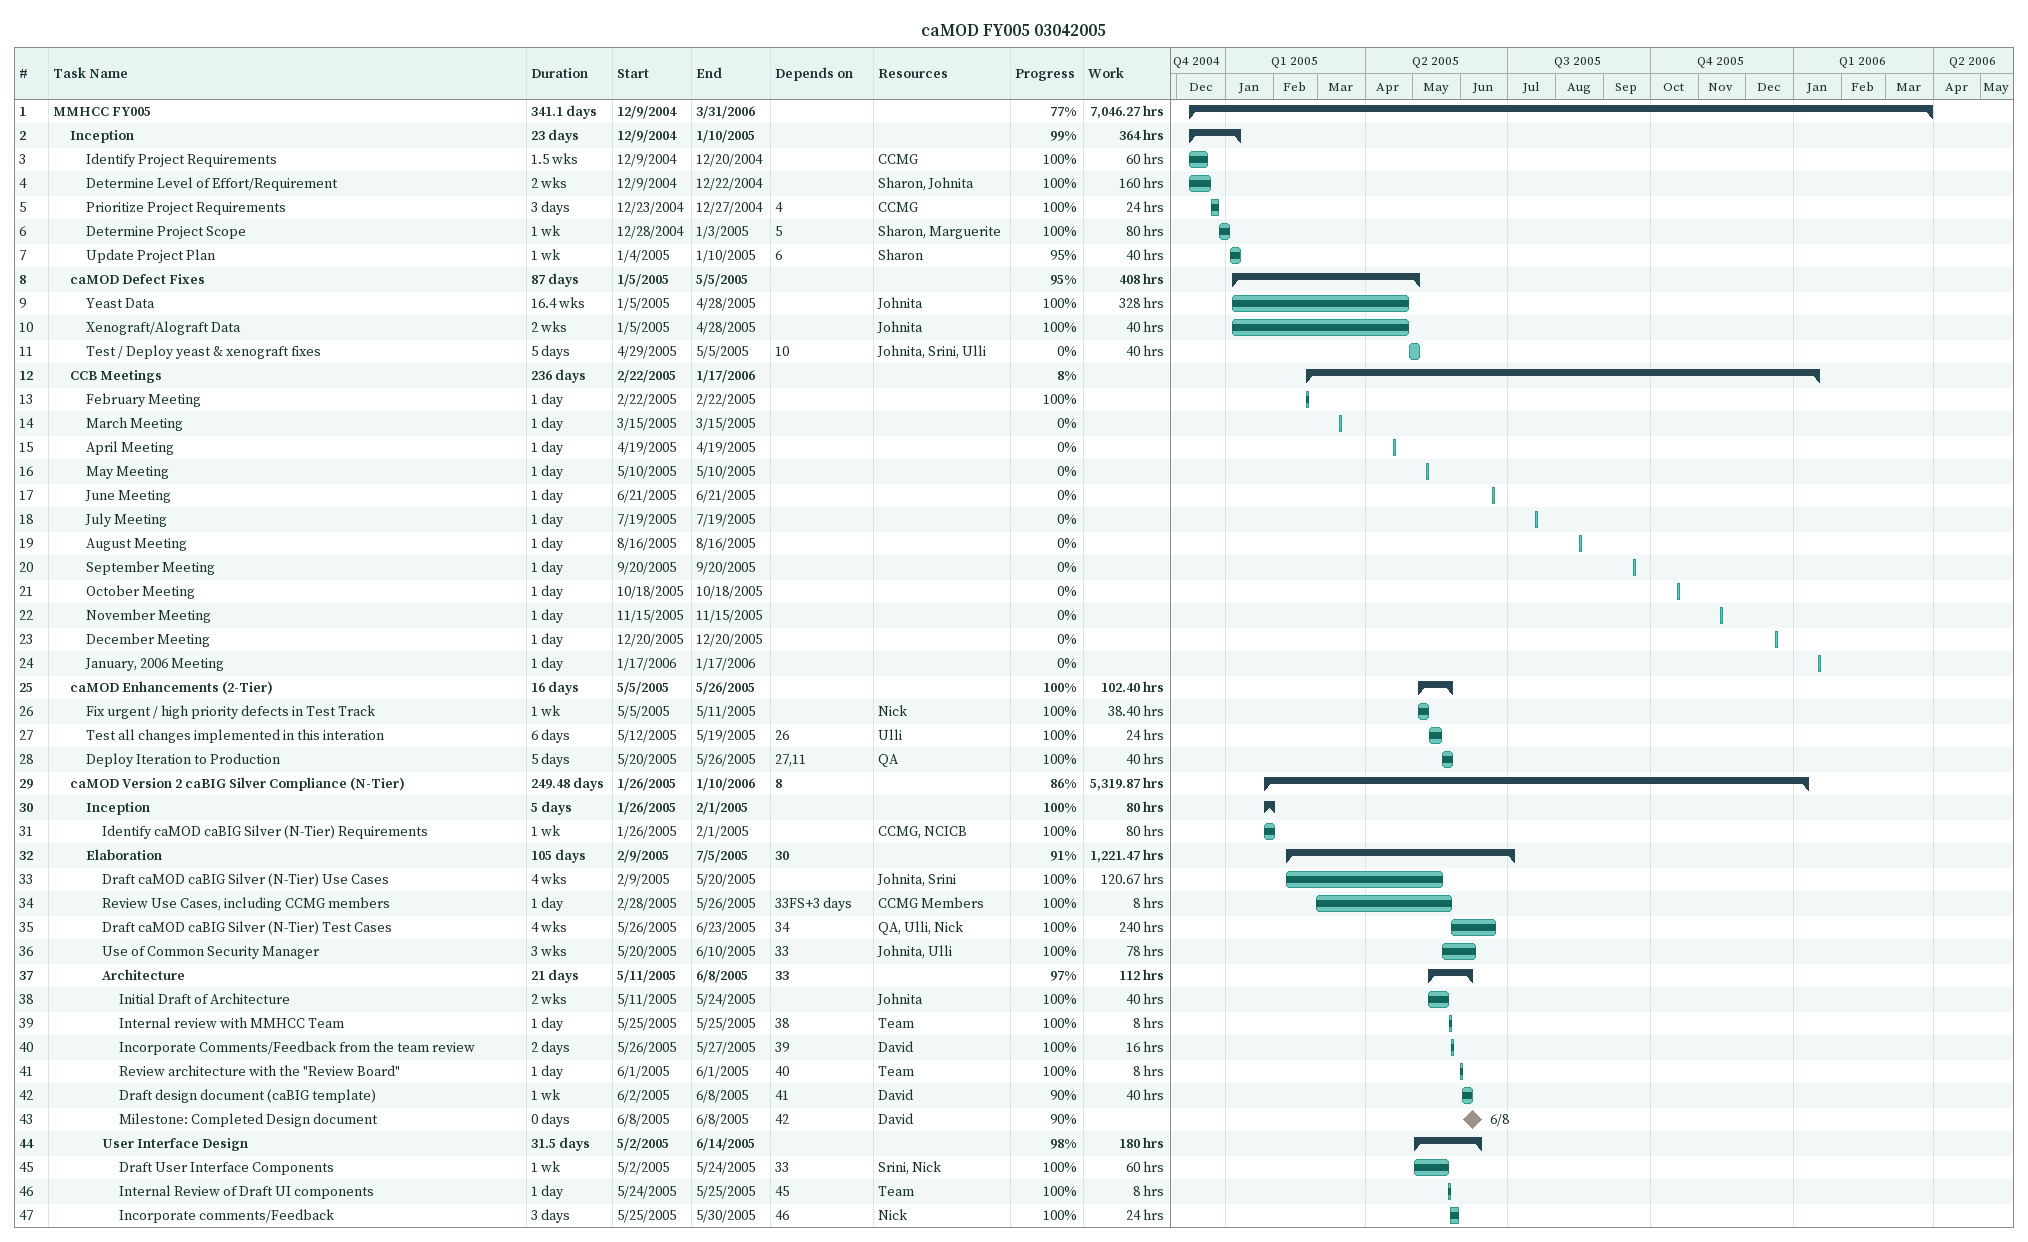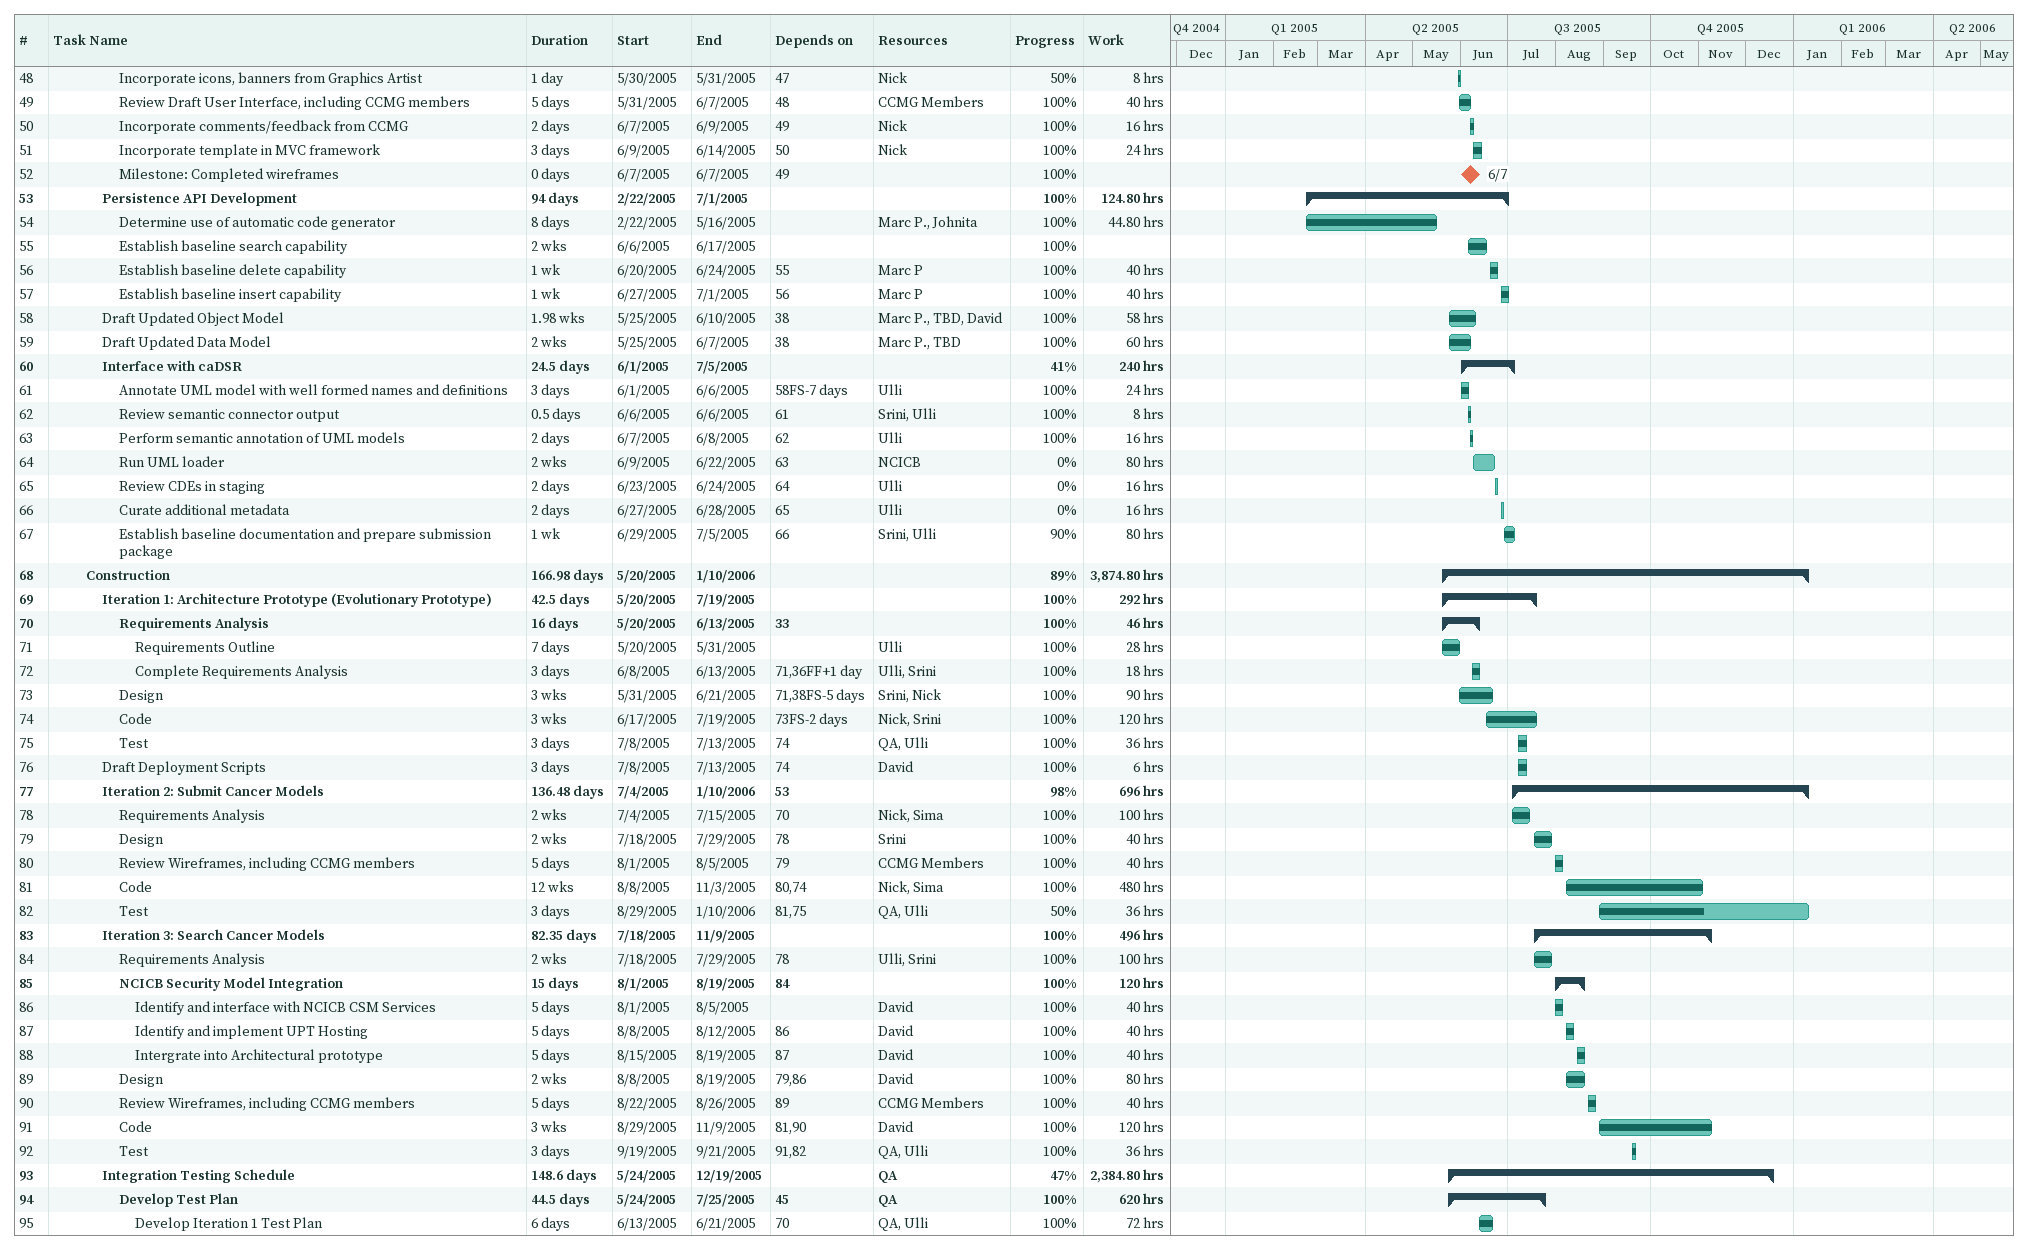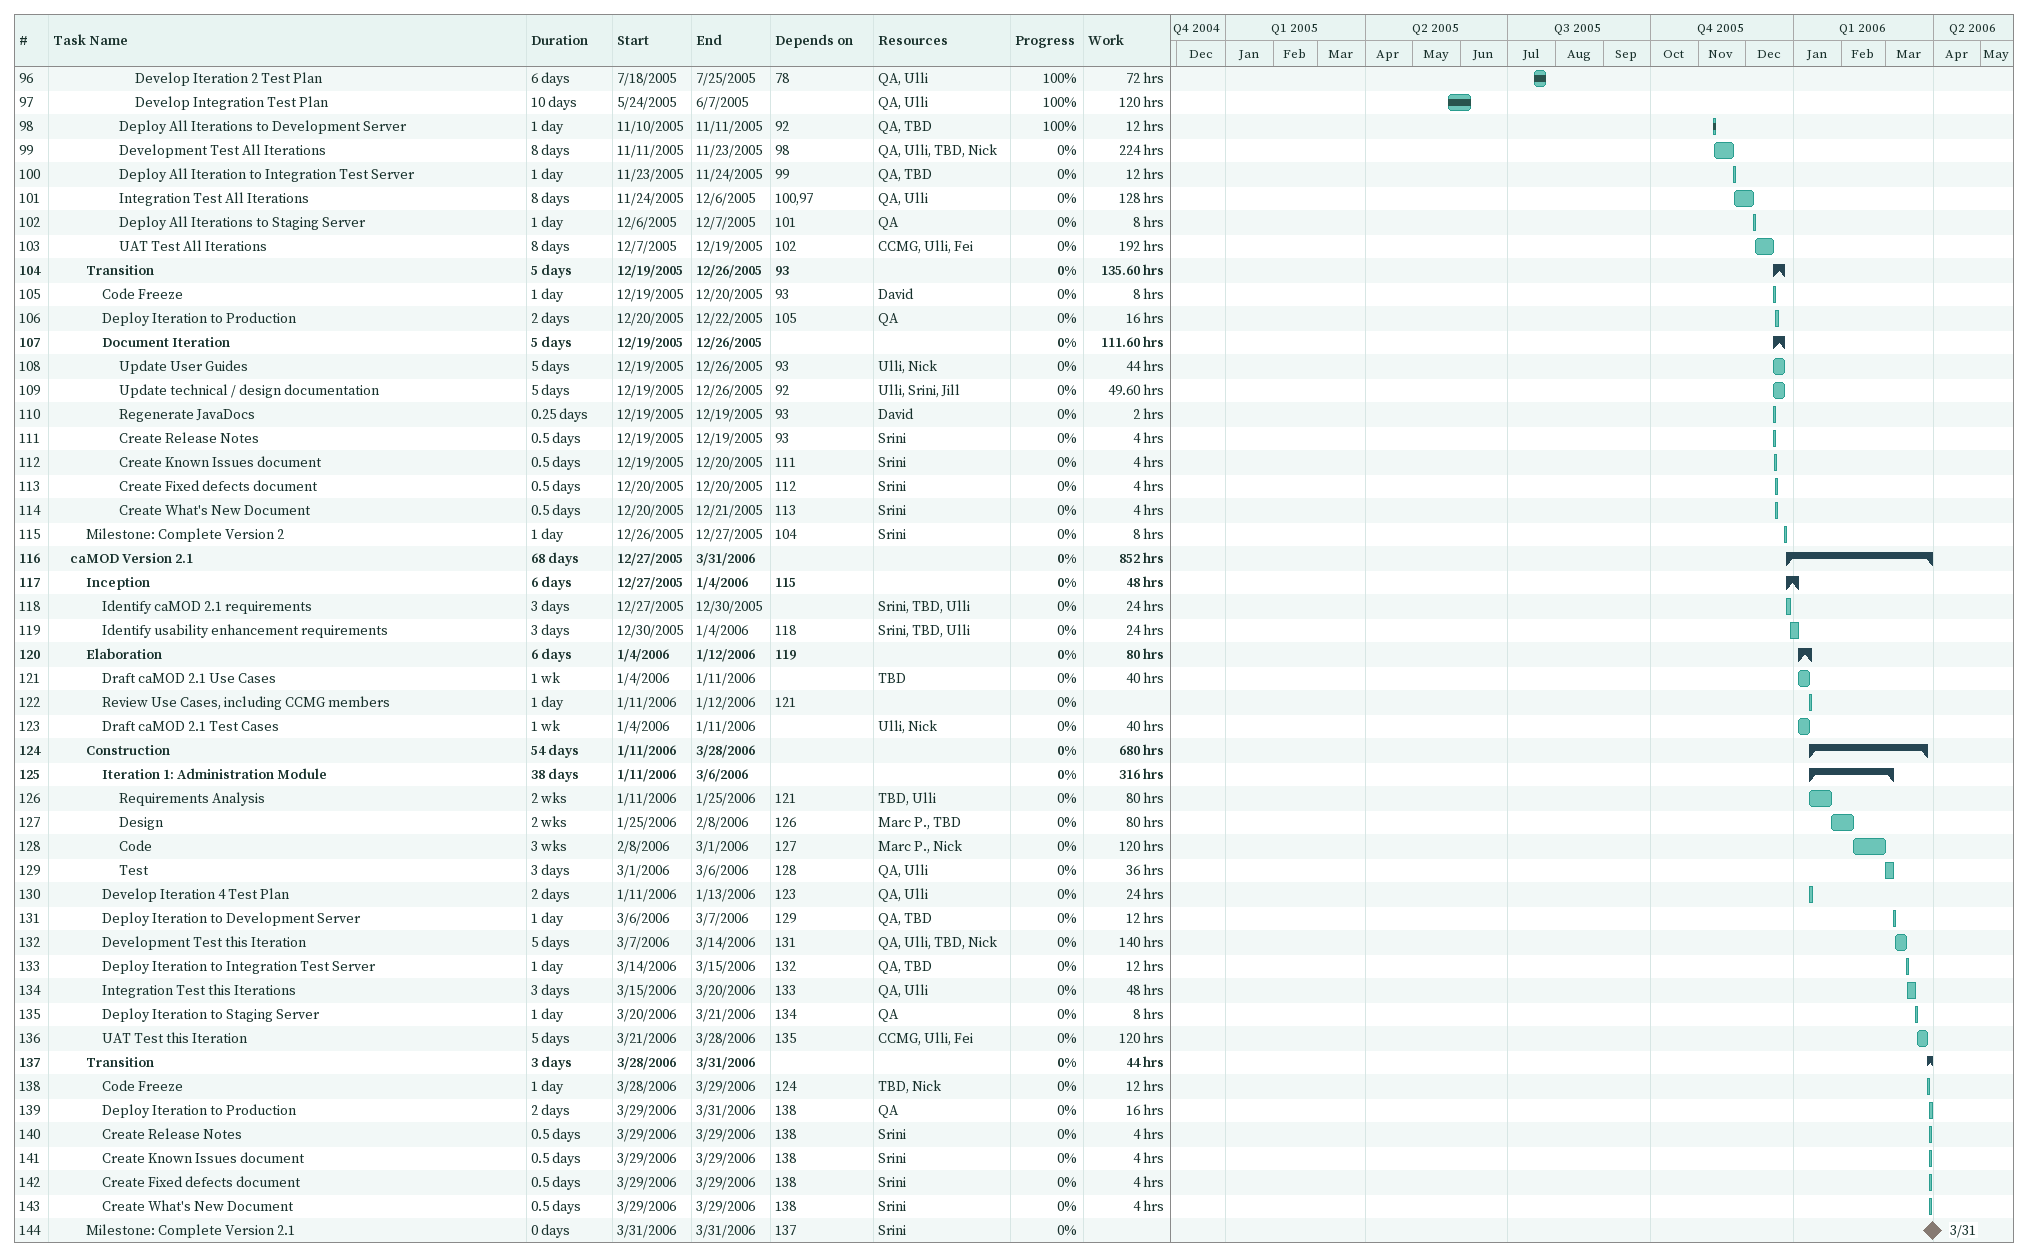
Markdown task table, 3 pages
caMOD FY005 03042005

| ID | Level | Task | Duration | Start | Finish | Predecessors | Resources | % complete | Work (h) |
|---|---|---|---|---|---|---|---|---|---|
| 1 | 1 | **MMHCC FY005** | 341.1d | 2004-12-09 | 2006-03-31 |  |  | 77 | 7046.27 |
| 2 | 2 | **Inception** | 23d | 2004-12-09 | 2005-01-10 |  |  | 99 | 364 |
| 3 | 3 | Identify Project Requirements | 1.5w | 2004-12-09 | 2004-12-20 |  | CCMG | 100 | 60 |
| 4 | 3 | Determine Level of Effort/Requirement | 2w | 2004-12-09 | 2004-12-22 |  | Sharon, Johnita | 100 | 160 |
| 5 | 3 | Prioritize Project Requirements | 3d | 2004-12-23 | 2004-12-27 | 4 | CCMG | 100 | 24 |
| 6 | 3 | Determine Project Scope | 1w | 2004-12-28 | 2005-01-03 | 5 | Sharon, Marguerite | 100 | 80 |
| 7 | 3 | Update Project Plan | 1w | 2005-01-04 | 2005-01-10 | 6 | Sharon | 95 | 40 |
| 8 | 2 | **caMOD Defect Fixes** | 87d | 2005-01-05 | 2005-05-05 |  |  | 95 | 408 |
| 9 | 3 | Yeast Data | 16.4w | 2005-01-05 | 2005-04-28 |  | Johnita | 100 | 328 |
| 10 | 3 | Xenograft/Alograft Data | 2w | 2005-01-05 | 2005-04-28 |  | Johnita | 100 | 40 |
| 11 | 3 | Test / Deploy yeast & xenograft fixes | 5d | 2005-04-29 | 2005-05-05 | 10 | Johnita, Srini, Ulli | 0 | 40 |
| 12 | 2 | **CCB Meetings** | 236d | 2005-02-22 | 2006-01-17 |  |  | 8 |  |
| 13 | 3 | February Meeting | 1d | 2005-02-22 | 2005-02-22 |  |  | 100 |  |
| 14 | 3 | March Meeting | 1d | 2005-03-15 | 2005-03-15 |  |  | 0 |  |
| 15 | 3 | April Meeting | 1d | 2005-04-19 | 2005-04-19 |  |  | 0 |  |
| 16 | 3 | May Meeting | 1d | 2005-05-10 | 2005-05-10 |  |  | 0 |  |
| 17 | 3 | June Meeting | 1d | 2005-06-21 | 2005-06-21 |  |  | 0 |  |
| 18 | 3 | July Meeting | 1d | 2005-07-19 | 2005-07-19 |  |  | 0 |  |
| 19 | 3 | August Meeting | 1d | 2005-08-16 | 2005-08-16 |  |  | 0 |  |
| 20 | 3 | September Meeting | 1d | 2005-09-20 | 2005-09-20 |  |  | 0 |  |
| 21 | 3 | October Meeting | 1d | 2005-10-18 | 2005-10-18 |  |  | 0 |  |
| 22 | 3 | November Meeting | 1d | 2005-11-15 | 2005-11-15 |  |  | 0 |  |
| 23 | 3 | December Meeting | 1d | 2005-12-20 | 2005-12-20 |  |  | 0 |  |
| 24 | 3 | January, 2006 Meeting | 1d | 2006-01-17 | 2006-01-17 |  |  | 0 |  |
| 25 | 2 | **caMOD Enhancements (2-Tier)** | 16d | 2005-05-05 | 2005-05-26 |  |  | 100 | 102.40 |
| 26 | 3 | Fix urgent / high priority defects in Test Track | 1w | 2005-05-05 | 2005-05-11 |  | Nick | 100 | 38.40 |
| 27 | 3 | Test all changes implemented in this interation | 6d | 2005-05-12 | 2005-05-19 | 26 | Ulli | 100 | 24 |
| 28 | 3 | Deploy Iteration to Production | 5d | 2005-05-20 | 2005-05-26 | 27, 11 | QA | 100 | 40 |
| 29 | 2 | **caMOD Version 2 caBIG Silver Compliance (N-Tier)** | 249.48d | 2005-01-26 | 2006-01-10 | 8 |  | 86 | 5319.87 |
| 30 | 3 | **Inception** | 5d | 2005-01-26 | 2005-02-01 |  |  | 100 | 80 |
| 31 | 4 | Identify caMOD caBIG Silver (N-Tier) Requirements | 1w | 2005-01-26 | 2005-02-01 |  | CCMG, NCICB | 100 | 80 |
| 32 | 3 | **Elaboration** | 105d | 2005-02-09 | 2005-07-05 | 30 |  | 91 | 1221.47 |
| 33 | 4 | Draft caMOD caBIG Silver (N-Tier) Use Cases | 4w | 2005-02-09 | 2005-05-20 |  | Johnita, Srini | 100 | 120.67 |
| 34 | 4 | Review Use Cases, including CCMG members | 1d | 2005-02-28 | 2005-05-26 | 33FS+3d | CCMG Members | 100 | 8 |
| 35 | 4 | Draft caMOD caBIG Silver (N-Tier) Test Cases | 4w | 2005-05-26 | 2005-06-23 | 34 | QA, Ulli, Nick | 100 | 240 |
| 36 | 4 | Use of Common Security Manager | 3w | 2005-05-20 | 2005-06-10 | 33 | Johnita, Ulli | 100 | 78 |
| 37 | 4 | **Architecture** | 21d | 2005-05-11 | 2005-06-08 | 33 |  | 97 | 112 |
| 38 | 5 | Initial Draft of Architecture | 2w | 2005-05-11 | 2005-05-24 |  | Johnita | 100 | 40 |
| 39 | 5 | Internal review with MMHCC Team | 1d | 2005-05-25 | 2005-05-25 | 38 | Team | 100 | 8 |
| 40 | 5 | Incorporate Comments/Feedback from the team review | 2d | 2005-05-26 | 2005-05-27 | 39 | David | 100 | 16 |
| 41 | 5 | Review architecture with the "Review Board" | 1d | 2005-06-01 | 2005-06-01 | 40 | Team | 100 | 8 |
| 42 | 5 | Draft design document (caBIG template) | 1w | 2005-06-02 | 2005-06-08 | 41 | David | 90 | 40 |
| 43 | 5 | Milestone: Completed Design document | 0d | 2005-06-08 | 2005-06-08 | 42 | David | 90 |  |
| 44 | 4 | **User Interface Design** | 31.5d | 2005-05-02 | 2005-06-14 |  |  | 98 | 180 |
| 45 | 5 | Draft User Interface Components | 1w | 2005-05-02 | 2005-05-24 | 33 | Srini, Nick | 100 | 60 |
| 46 | 5 | Internal Review of Draft UI components | 1d | 2005-05-24 | 2005-05-25 | 45 | Team | 100 | 8 |
| 47 | 5 | Incorporate comments/Feedback | 3d | 2005-05-25 | 2005-05-30 | 46 | Nick | 100 | 24 |
| 48 | 5 | Incorporate icons, banners from Graphics Artist | 1d | 2005-05-30 | 2005-05-31 | 47 | Nick | 50 | 8 |
| 49 | 5 | Review Draft User Interface, including CCMG members | 5d | 2005-05-31 | 2005-06-07 | 48 | CCMG Members | 100 | 40 |
| 50 | 5 | Incorporate comments/feedback from CCMG | 2d | 2005-06-07 | 2005-06-09 | 49 | Nick | 100 | 16 |
| 51 | 5 | Incorporate template in MVC framework | 3d | 2005-06-09 | 2005-06-14 | 50 | Nick | 100 | 24 |
| 52 | 5 | Milestone: Completed wireframes | 0d | 2005-06-07 | 2005-06-07 | 49 |  | 100 |  |
| 53 | 4 | **Persistence API Development** | 94d | 2005-02-22 | 2005-07-01 |  |  | 100 | 124.80 |
| 54 | 5 | Determine use of automatic code generator | 8d | 2005-02-22 | 2005-05-16 |  | Marc P., Johnita | 100 | 44.80 |
| 55 | 5 | Establish baseline search capability | 2w | 2005-06-06 | 2005-06-17 |  |  | 100 |  |
| 56 | 5 | Establish baseline delete capability | 1w | 2005-06-20 | 2005-06-24 | 55 | Marc P | 100 | 40 |
| 57 | 5 | Establish baseline insert capability | 1w | 2005-06-27 | 2005-07-01 | 56 | Marc P | 100 | 40 |
| 58 | 4 | Draft Updated Object Model | 1.98w | 2005-05-25 | 2005-06-10 | 38 | Marc P., TBD, David | 100 | 58 |
| 59 | 4 | Draft Updated Data Model | 2w | 2005-05-25 | 2005-06-07 | 38 | Marc P., TBD | 100 | 60 |
| 60 | 4 | **Interface with caDSR** | 24.5d | 2005-06-01 | 2005-07-05 |  |  | 41 | 240 |
| 61 | 5 | Annotate UML model with well formed names and definitions | 3d | 2005-06-01 | 2005-06-06 | 58FS-7d | Ulli | 100 | 24 |
| 62 | 5 | Review semantic connector output | 0.5d | 2005-06-06 | 2005-06-06 | 61 | Srini, Ulli | 100 | 8 |
| 63 | 5 | Perform semantic annotation of UML models | 2d | 2005-06-07 | 2005-06-08 | 62 | Ulli | 100 | 16 |
| 64 | 5 | Run UML loader | 2w | 2005-06-09 | 2005-06-22 | 63 | NCICB | 0 | 80 |
| 65 | 5 | Review CDEs in staging | 2d | 2005-06-23 | 2005-06-24 | 64 | Ulli | 0 | 16 |
| 66 | 5 | Curate additional metadata | 2d | 2005-06-27 | 2005-06-28 | 65 | Ulli | 0 | 16 |
| 67 | 5 | Establish baseline documentation and prepare submission package | 1w | 2005-06-29 | 2005-07-05 | 66 | Srini, Ulli | 90 | 80 |
| 68 | 3 | **Construction** | 166.98d | 2005-05-20 | 2006-01-10 |  |  | 89 | 3874.80 |
| 69 | 4 | **Iteration 1: Architecture Prototype (Evolutionary Prototype)** | 42.5d | 2005-05-20 | 2005-07-19 |  |  | 100 | 292 |
| 70 | 5 | **Requirements Analysis** | 16d | 2005-05-20 | 2005-06-13 | 33 |  | 100 | 46 |
| 71 | 6 | Requirements Outline | 7d | 2005-05-20 | 2005-05-31 |  | Ulli | 100 | 28 |
| 72 | 6 | Complete Requirements Analysis | 3d | 2005-06-08 | 2005-06-13 | 71, 36FF+1d | Ulli, Srini | 100 | 18 |
| 73 | 5 | Design | 3w | 2005-05-31 | 2005-06-21 | 71, 38FS-5d | Srini, Nick | 100 | 90 |
| 74 | 5 | Code | 3w | 2005-06-17 | 2005-07-19 | 73FS-2d | Nick, Srini | 100 | 120 |
| 75 | 5 | Test | 3d | 2005-07-08 | 2005-07-13 | 74 | QA, Ulli | 100 | 36 |
| 76 | 4 | Draft Deployment Scripts | 3d | 2005-07-08 | 2005-07-13 | 74 | David | 100 | 6 |
| 77 | 4 | **Iteration 2: Submit Cancer Models** | 136.48d | 2005-07-04 | 2006-01-10 | 53 |  | 98 | 696 |
| 78 | 5 | Requirements Analysis | 2w | 2005-07-04 | 2005-07-15 | 70 | Nick, Sima | 100 | 100 |
| 79 | 5 | Design | 2w | 2005-07-18 | 2005-07-29 | 78 | Srini | 100 | 40 |
| 80 | 5 | Review Wireframes, including CCMG members | 5d | 2005-08-01 | 2005-08-05 | 79 | CCMG Members | 100 | 40 |
| 81 | 5 | Code | 12w | 2005-08-08 | 2005-11-03 | 80, 74 | Nick, Sima | 100 | 480 |
| 82 | 5 | Test | 3d | 2005-08-29 | 2006-01-10 | 81, 75 | QA, Ulli | 50 | 36 |
| 83 | 4 | **Iteration 3: Search Cancer Models** | 82.35d | 2005-07-18 | 2005-11-09 |  |  | 100 | 496 |
| 84 | 5 | Requirements Analysis | 2w | 2005-07-18 | 2005-07-29 | 78 | Ulli, Srini | 100 | 100 |
| 85 | 5 | **NCICB Security Model Integration** | 15d | 2005-08-01 | 2005-08-19 | 84 |  | 100 | 120 |
| 86 | 6 | Identify and interface with NCICB CSM Services | 5d | 2005-08-01 | 2005-08-05 |  | David | 100 | 40 |
| 87 | 6 | Identify and implement UPT Hosting | 5d | 2005-08-08 | 2005-08-12 | 86 | David | 100 | 40 |
| 88 | 6 | Intergrate into Architectural prototype | 5d | 2005-08-15 | 2005-08-19 | 87 | David | 100 | 40 |
| 89 | 5 | Design | 2w | 2005-08-08 | 2005-08-19 | 79, 86 | David | 100 | 80 |
| 90 | 5 | Review Wireframes, including CCMG members | 5d | 2005-08-22 | 2005-08-26 | 89 | CCMG Members | 100 | 40 |
| 91 | 5 | Code | 3w | 2005-08-29 | 2005-11-09 | 81, 90 | David | 100 | 120 |
| 92 | 5 | Test | 3d | 2005-09-19 | 2005-09-21 | 91, 82 | QA, Ulli | 100 | 36 |
| 93 | 4 | **Integration Testing Schedule** | 148.6d | 2005-05-24 | 2005-12-19 |  | QA | 47 | 2384.80 |
| 94 | 5 | **Develop Test Plan** | 44.5d | 2005-05-24 | 2005-07-25 | 45 | QA | 100 | 620 |
| 95 | 6 | Develop Iteration 1 Test Plan | 6d | 2005-06-13 | 2005-06-21 | 70 | QA, Ulli | 100 | 72 |
| 96 | 6 | Develop Iteration 2 Test Plan | 6d | 2005-07-18 | 2005-07-25 | 78 | QA, Ulli | 100 | 72 |
| 97 | 6 | Develop Integration Test Plan | 10d | 2005-05-24 | 2005-06-07 |  | QA, Ulli | 100 | 120 |
| 98 | 5 | Deploy All Iterations to Development Server | 1d | 2005-11-10 | 2005-11-11 | 92 | QA, TBD | 100 | 12 |
| 99 | 5 | Development Test All Iterations | 8d | 2005-11-11 | 2005-11-23 | 98 | QA, Ulli, TBD, Nick | 0 | 224 |
| 100 | 5 | Deploy All Iteration to Integration Test Server | 1d | 2005-11-23 | 2005-11-24 | 99 | QA, TBD | 0 | 12 |
| 101 | 5 | Integration Test All Iterations | 8d | 2005-11-24 | 2005-12-06 | 100, 97 | QA, Ulli | 0 | 128 |
| 102 | 5 | Deploy All Iterations to Staging Server | 1d | 2005-12-06 | 2005-12-07 | 101 | QA | 0 | 8 |
| 103 | 5 | UAT Test All Iterations | 8d | 2005-12-07 | 2005-12-19 | 102 | CCMG, Ulli, Fei | 0 | 192 |
| 104 | 3 | **Transition** | 5d | 2005-12-19 | 2005-12-26 | 93 |  | 0 | 135.60 |
| 105 | 4 | Code Freeze | 1d | 2005-12-19 | 2005-12-20 | 93 | David | 0 | 8 |
| 106 | 4 | Deploy Iteration to Production | 2d | 2005-12-20 | 2005-12-22 | 105 | QA | 0 | 16 |
| 107 | 4 | **Document Iteration** | 5d | 2005-12-19 | 2005-12-26 |  |  | 0 | 111.60 |
| 108 | 5 | Update User Guides | 5d | 2005-12-19 | 2005-12-26 | 93 | Ulli, Nick | 0 | 44 |
| 109 | 5 | Update technical / design documentation | 5d | 2005-12-19 | 2005-12-26 | 92 | Ulli, Srini, Jill | 0 | 49.60 |
| 110 | 5 | Regenerate JavaDocs | 0.25d | 2005-12-19 | 2005-12-19 | 93 | David | 0 | 2 |
| 111 | 5 | Create Release Notes | 0.5d | 2005-12-19 | 2005-12-19 | 93 | Srini | 0 | 4 |
| 112 | 5 | Create Known Issues document | 0.5d | 2005-12-19 | 2005-12-20 | 111 | Srini | 0 | 4 |
| 113 | 5 | Create Fixed defects document | 0.5d | 2005-12-20 | 2005-12-20 | 112 | Srini | 0 | 4 |
| 114 | 5 | Create What's New Document | 0.5d | 2005-12-20 | 2005-12-21 | 113 | Srini | 0 | 4 |
| 115 | 3 | Milestone: Complete Version 2 | 1d | 2005-12-26 | 2005-12-27 | 104 | Srini | 0 | 8 |
| 116 | 2 | **caMOD Version 2.1** | 68d | 2005-12-27 | 2006-03-31 |  |  | 0 | 852 |
| 117 | 3 | **Inception** | 6d | 2005-12-27 | 2006-01-04 | 115 |  | 0 | 48 |
| 118 | 4 | Identify caMOD 2.1 requirements | 3d | 2005-12-27 | 2005-12-30 |  | Srini, TBD, Ulli | 0 | 24 |
| 119 | 4 | Identify usability enhancement requirements | 3d | 2005-12-30 | 2006-01-04 | 118 | Srini, TBD, Ulli | 0 | 24 |
| 120 | 3 | **Elaboration** | 6d | 2006-01-04 | 2006-01-12 | 119 |  | 0 | 80 |
| 121 | 4 | Draft caMOD 2.1 Use Cases | 1w | 2006-01-04 | 2006-01-11 |  | TBD | 0 | 40 |
| 122 | 4 | Review Use Cases, including CCMG members | 1d | 2006-01-11 | 2006-01-12 | 121 |  | 0 |  |
| 123 | 4 | Draft caMOD 2.1 Test Cases | 1w | 2006-01-04 | 2006-01-11 |  | Ulli, Nick | 0 | 40 |
| 124 | 3 | **Construction** | 54d | 2006-01-11 | 2006-03-28 |  |  | 0 | 680 |
| 125 | 4 | **Iteration 1: Administration Module** | 38d | 2006-01-11 | 2006-03-06 |  |  | 0 | 316 |
| 126 | 5 | Requirements Analysis | 2w | 2006-01-11 | 2006-01-25 | 121 | TBD, Ulli | 0 | 80 |
| 127 | 5 | Design | 2w | 2006-01-25 | 2006-02-08 | 126 | Marc P., TBD | 0 | 80 |
| 128 | 5 | Code | 3w | 2006-02-08 | 2006-03-01 | 127 | Marc P., Nick | 0 | 120 |
| 129 | 5 | Test | 3d | 2006-03-01 | 2006-03-06 | 128 | QA, Ulli | 0 | 36 |
| 130 | 4 | Develop Iteration 4 Test Plan | 2d | 2006-01-11 | 2006-01-13 | 123 | QA, Ulli | 0 | 24 |
| 131 | 4 | Deploy Iteration to Development Server | 1d | 2006-03-06 | 2006-03-07 | 129 | QA, TBD | 0 | 12 |
| 132 | 4 | Development Test this Iteration | 5d | 2006-03-07 | 2006-03-14 | 131 | QA, Ulli, TBD, Nick | 0 | 140 |
| 133 | 4 | Deploy Iteration to Integration Test Server | 1d | 2006-03-14 | 2006-03-15 | 132 | QA, TBD | 0 | 12 |
| 134 | 4 | Integration Test this Iterations | 3d | 2006-03-15 | 2006-03-20 | 133 | QA, Ulli | 0 | 48 |
| 135 | 4 | Deploy Iteration to Staging Server | 1d | 2006-03-20 | 2006-03-21 | 134 | QA | 0 | 8 |
| 136 | 4 | UAT Test this Iteration | 5d | 2006-03-21 | 2006-03-28 | 135 | CCMG, Ulli, Fei | 0 | 120 |
| 137 | 3 | **Transition** | 3d | 2006-03-28 | 2006-03-31 |  |  | 0 | 44 |
| 138 | 4 | Code Freeze | 1d | 2006-03-28 | 2006-03-29 | 124 | TBD, Nick | 0 | 12 |
| 139 | 4 | Deploy Iteration to Production | 2d | 2006-03-29 | 2006-03-31 | 138 | QA | 0 | 16 |
| 140 | 4 | Create Release Notes | 0.5d | 2006-03-29 | 2006-03-29 | 138 | Srini | 0 | 4 |
| 141 | 4 | Create Known Issues document | 0.5d | 2006-03-29 | 2006-03-29 | 138 | Srini | 0 | 4 |
| 142 | 4 | Create Fixed defects document | 0.5d | 2006-03-29 | 2006-03-29 | 138 | Srini | 0 | 4 |
| 143 | 4 | Create What's New Document | 0.5d | 2006-03-29 | 2006-03-29 | 138 | Srini | 0 | 4 |
| 144 | 3 | Milestone: Complete Version 2.1 | 0d | 2006-03-31 | 2006-03-31 | 137 | Srini | 0 |  |
